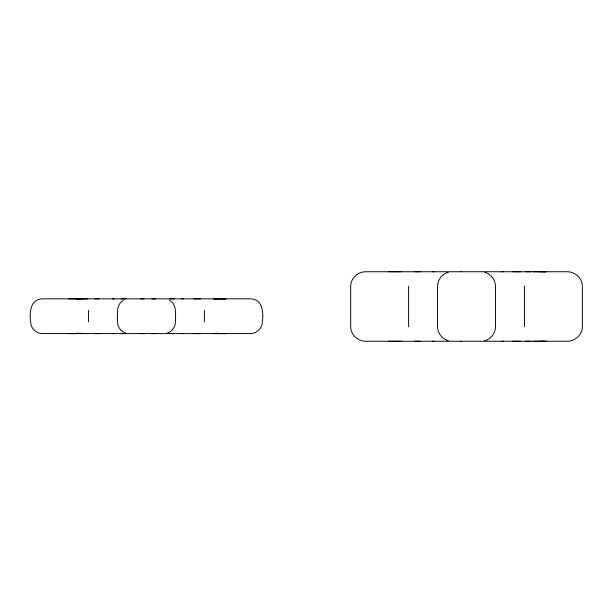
<?xml version="1.0" encoding="UTF-8"?>
<svg xmlns="http://www.w3.org/2000/svg" width="613" height="613" viewBox="0 0 613 613"><rect width="100%" height="100%" fill="white"/><g stroke="black" fill="none" stroke-linecap="round" stroke-linejoin="round"><path stroke-width="0.92" d="M88.563 322.001L88.563 310.423M408.603 326.76L408.603 286.225M524.437 326.767L524.437 286.225M123.313 300.393C115.619 304.738 117.627 314.753 117.527 322.009C117.55 327.127 121.175 331.848 126.109 333.196M166.859 333.196C171.793 331.848 175.41 327.127 175.441 322.009C175.341 314.753 177.349 304.738 169.648 300.393M448.295 272.233C442.119 273.927 437.598 279.819 437.559 286.225L437.559 326.76C437.598 333.166 442.119 339.058 448.287 340.751M484.745 340.751C490.913 339.058 495.442 333.166 495.473 326.76L495.473 286.225C495.442 279.819 490.921 273.927 484.745 272.233M76.219 299.244L87.843 298.845M213.853 333.587L217.086 333.196M501.587 271.758L503.288 271.743M181.548 298.86L183.256 298.845M181.548 333.602L183.256 333.587M501.587 341.257L503.288 341.242M392.849 271.758L395.492 271.751M72.809 298.853L75.46 298.845M72.809 333.602L75.46 333.595M392.849 341.257L395.492 341.249M395.753 271.758L401.254 271.751M388.542 271.758L392.489 271.751M414.894 271.758L420.074 271.751M68.51 298.853L72.457 298.845M75.721 298.853L81.222 298.845M94.862 298.853L200.62 298.86M151.809 298.86L155.258 298.845L154.844 298.845M121.366 298.853L126.033 298.845M68.51 333.602L72.457 333.595M75.721 333.602L81.222 333.595M151.809 333.602L155.258 333.595L154.844 333.587M94.862 333.602L200.62 333.602M121.366 333.602L126.033 333.595M388.542 341.257L392.489 341.249M395.753 341.257L401.254 341.249M414.894 341.257L420.074 341.249M460.892 271.751L365.677 271.743C357.846 271.666 350.667 278.279 350.682 286.225L350.682 326.76C350.667 334.706 357.846 341.318 365.677 341.242L460.892 341.249M525.916 271.751L530.766 271.751M99.022 298.845L42.642 298.845C30.313 298.83 29.225 312.783 30.65 322.001C30.635 328.353 36.382 333.641 42.642 333.587L99.022 333.587M193.946 298.845L250.326 298.845C262.655 298.83 263.736 312.783 262.318 322.001C262.333 328.353 256.586 333.648 250.326 333.587L193.938 333.587M87.843 333.595L76.219 333.196M525.916 341.249L530.766 341.249M542.015 271.751L545.892 271.758M533.249 271.751L538.75 271.758M513.012 271.743L520.652 271.758M213.217 298.845L218.718 298.86M221.983 298.845L225.852 298.86M213.217 333.595L218.718 333.602M221.983 333.595L225.852 333.602M542.015 341.249L545.892 341.257M533.249 341.249L538.75 341.257M513.012 341.242L520.652 341.257M539.402 271.751L541.662 271.758M542.145 271.751L545.961 271.758M460.547 271.751L567.362 271.743C575.186 271.674 582.365 278.279 582.35 286.225L582.35 326.767C582.365 334.706 575.186 341.318 567.362 341.242L460.547 341.249M222.113 298.845L225.929 298.86M140.515 298.845L144.032 298.86M169.686 298.845L174.398 298.86M219.37 298.845L221.622 298.86M222.113 333.595L225.929 333.602M169.686 333.587L174.398 333.602M219.37 333.595L221.622 333.602M140.515 333.595L144.032 333.602M539.402 341.249L541.662 341.257M542.145 341.249L545.961 341.257M539.011 271.751L541.187 271.758M432.403 271.751L434.188 271.758M218.979 298.845L221.155 298.86M112.363 298.845L114.156 298.853M218.979 333.595L221.155 333.602M112.363 333.595L114.156 333.602M539.011 341.249L541.187 341.257M432.403 341.249L434.188 341.257M213.853 298.845L217.086 299.244M204.397 310.423L204.397 322.001"/></g></svg>
